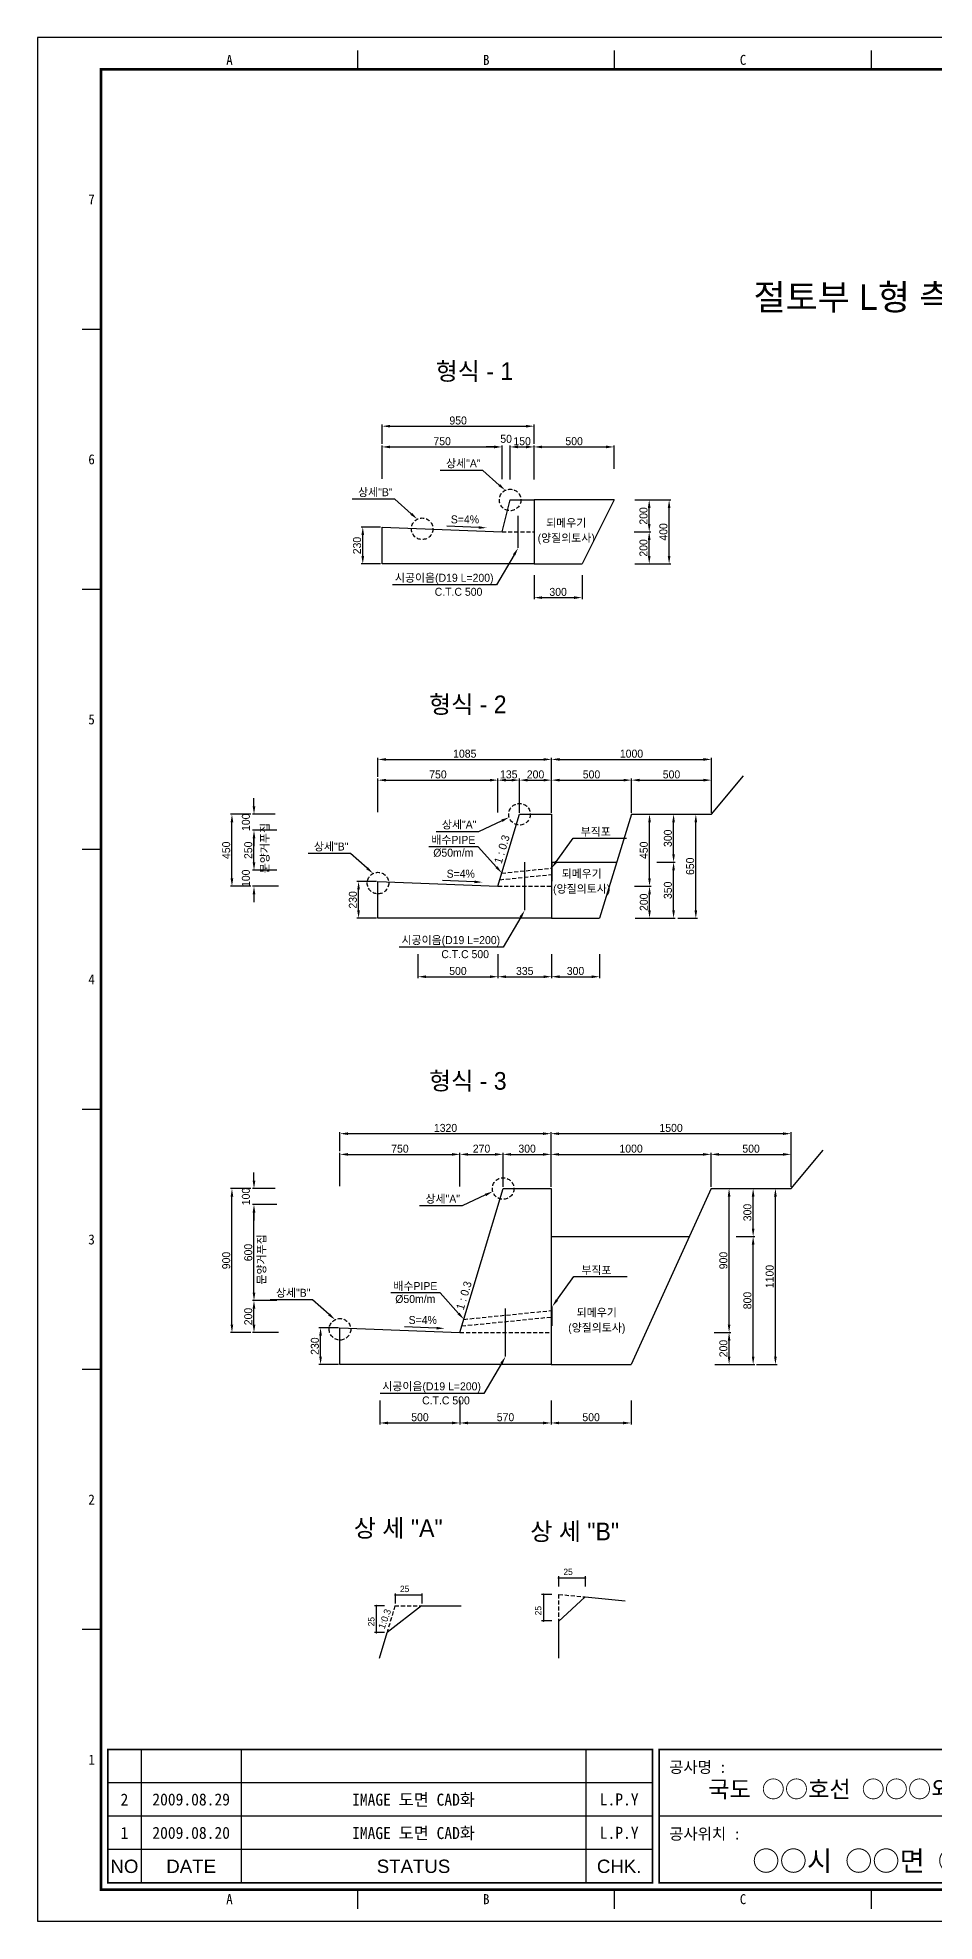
# Model space of a CAD drawing. Header units: millimetres. Extents: x 1057 to 1889, y -36 to 552.
# Drawn here: x 1057 to 1337, y -36 to 552 of the extents above; entities that cross this region are included whole.
import ezdxf
from ezdxf.enums import TextEntityAlignment as Align

# ---------------------------------------------------------------- set-up
doc = ezdxf.new("R2010")
doc.units = ezdxf.units.MM
doc.header["$LTSCALE"] = 0.2
doc.linetypes.add('HIDDEN', pattern=[9.525, 6.35, -3.175])
for name, color, linetype in [('CC-GSTR-0004', 4, 'Continuous'), ('CZ-DIMT-0002', 7, 'Continuous'), ('CZ-LIN2-0003', 3, 'Continuous'), ('CZ-LIN3-0005', 5, 'Continuous'), ('CZ-LINE-0001', 7, 'Continuous'), ('CZ-MACL-0006', 6, 'Continuous'), ('CZ-TEXT-BOX0', 7, 'Continuous'), ('TITLE', 7, 'Continuous')]:
    doc.layers.add(name, color=color, linetype=linetype)
doc.styles.add('견고딕', font='arial.ttf')
doc.styles.add('돋움', font='')
doc.styles.add('돋음체', font='')
doc.styles.get('돋움').set_extended_font_data('Dotum')
doc.styles.get('돋음체').set_extended_font_data('DotumChe')

msp = doc.modelspace()

# ---------------------------------------------------------------- linework, layer by layer
at = {"layer": 'CC-GSTR-0004'}
for p, q in [((1217.64, 288.55), (1217.64, 294.55)), ((1217.64, 149.67), (1217.64, 155.67))]:
    msp.add_line(p, q, dxfattribs=at)
at = {"layer": 'CZ-LIN2-0003'}
for p, q in [((1201.98, 397.71), (1204.48, 407.71)), ((1204.48, 407.71), (1211.98, 407.71)), ((1211.98, 407.71), (1211.98, 387.71)), ((1236.98, 407.71), (1211.98, 407.71)), ((1236.98, 407.71), (1226.98, 387.71)), ((1164.48, 387.71), (1164.48, 399.21)), ((1164.48, 399.21), (1201.98, 397.71)), ((1211.98, 387.71), (1164.48, 387.71)), ((1211.98, 387.71), (1226.98, 387.71)), ((1267.42, 309.49), (1277.42, 321.49)), ((1200.67, 286.99), (1207.42, 309.49)), ((1207.42, 309.49), (1217.42, 309.49)), ((1217.42, 309.49), (1217.42, 276.99)), ((1242.42, 309.49), (1232.42, 276.99)), ((1242.42, 309.49), (1267.42, 309.49)), ((1217.42, 294.49), (1237.81, 294.49)), ((1163.17, 288.49), (1200.67, 286.99)), ((1163.17, 276.99), (1163.17, 288.49)), ((1217.42, 276.99), (1163.17, 276.99)), ((1217.42, 276.99), (1232.42, 276.99)), ((1292.29, 192.55), (1302.29, 204.55)), ((1188.79, 147.55), (1202.29, 192.55)), ((1202.29, 192.55), (1217.29, 192.55)), ((1217.29, 192.55), (1217.29, 137.55)), ((1267.29, 192.55), (1242.29, 137.55)), ((1267.29, 192.55), (1292.29, 192.55)), ((1217.29, 177.55), (1260.48, 177.55)), ((1151.29, 137.55), (1151.29, 149.05)), ((1151.29, 149.05), (1188.79, 147.55)), ((1217.29, 137.55), (1151.29, 137.55)), ((1217.29, 137.55), (1242.29, 137.55)), ((1219.64, 57.22), (1227.98, 64.91)), ((1227.98, 64.91), (1240.4, 63.67)), ((1176.79, 62.16), (1166, 53.83)), ((1176.79, 62.16), (1189.22, 62.16)), ((1163.65, 45.75), (1166, 53.83)), ((1219.64, 57.22), (1219.64, 45.75))]:
    msp.add_line(p, q, dxfattribs=at)
at = {"layer": 'CZ-LIN3-0005', "linetype": 'HIDDEN'}
for p, q in [((1201.29, 289.05), (1217.42, 290.66)), ((1201.91, 291.11), (1217.42, 292.66)), ((1190.03, 151.67), (1217.29, 154.4)), ((1189.41, 149.61), (1217.29, 152.4))]:
    msp.add_line(p, q, dxfattribs=at)
at = {"layer": 'CZ-LINE-0001'}
for p, q in [((1164.48, 425.27), (1164.48, 431.25)), ((1166.98, 430.75), (1209.48, 430.75)), ((1211.98, 425.27), (1211.98, 431.25)), ((1164.48, 414.31), (1164.48, 424.77)), ((1166.98, 424.27), (1199.48, 424.27)), ((1199.48, 424.27), (1196.98, 424.27)), ((1201.98, 414.19), (1201.98, 424.77)), ((1201.98, 414.19), (1201.98, 424.77)), ((1204.48, 414.1), (1204.48, 424.77)), ((1204.48, 414.1), (1204.48, 424.77)), ((1206.98, 424.27), (1209.48, 424.27)), ((1206.98, 424.27), (1209.48, 424.27)), ((1211.98, 417.43), (1211.98, 424.77)), ((1211.98, 414.1), (1211.98, 424.77)), ((1214.48, 424.27), (1234.48, 424.27)), ((1236.98, 417.43), (1236.98, 424.77)), ((1243.49, 407.71), (1248.45, 407.71)), ((1248.45, 407.71), (1254.67, 407.71)), ((1247.95, 400.21), (1247.95, 405.21)), ((1254.17, 390.21), (1254.17, 405.21)), ((1163.98, 399.21), (1157.92, 399.21)), ((1158.42, 390.21), (1158.42, 396.71)), ((1243.24, 397.71), (1248.45, 397.71)), ((1243.24, 397.71), (1248.45, 397.71)), ((1247.95, 390.21), (1247.95, 395.21)), ((1163.98, 387.71), (1157.92, 387.71)), ((1211.98, 384.2), (1211.98, 376.69)), ((1226.98, 384.2), (1226.98, 376.69)), ((1243.49, 387.71), (1248.45, 387.71)), ((1248.5, 387.71), (1254.67, 387.71)), ((1214.48, 377.19), (1224.48, 377.19)), ((1163.17, 321.15), (1163.17, 327.13)), ((1165.67, 326.63), (1214.92, 326.63)), ((1217.42, 320.65), (1217.42, 327.13)), ((1217.42, 321.15), (1217.42, 327.13)), ((1219.92, 326.63), (1264.92, 326.63)), ((1267.42, 320.65), (1267.42, 327.13)), ((1163.17, 310.19), (1163.17, 320.65)), ((1165.67, 320.15), (1198.17, 320.15)), ((1200.67, 310.07), (1200.67, 320.65)), ((1200.67, 310.07), (1200.67, 320.65)), ((1203.17, 320.15), (1204.92, 320.15)), ((1207.42, 309.99), (1207.42, 320.65)), ((1207.42, 309.99), (1207.42, 320.65)), ((1209.92, 320.15), (1214.92, 320.15)), ((1217.42, 309.99), (1217.42, 320.65)), ((1217.42, 309.99), (1217.42, 320.65)), ((1219.92, 320.15), (1239.92, 320.15)), ((1242.42, 309.99), (1242.42, 320.65)), ((1242.42, 309.99), (1242.42, 320.65)), ((1244.92, 320.15), (1264.92, 320.15)), ((1267.42, 309.99), (1267.42, 320.65)), ((1124.42, 311.99), (1124.42, 314.49)), ((1123.42, 309.49), (1117.03, 309.49)), ((1117.53, 289.49), (1117.53, 306.99)), ((1131.04, 309.49), (1123.92, 309.49)), ((1243.59, 309.49), (1248.55, 309.49)), ((1248.05, 289.49), (1248.05, 306.99)), ((1254.92, 309.49), (1256.07, 309.49)), ((1255.57, 296.99), (1255.57, 306.99)), ((1257.31, 309.49), (1263.03, 309.49)), ((1262.53, 279.49), (1262.53, 306.99)), ((1131.54, 304.49), (1123.92, 304.49)), ((1131.54, 304.49), (1123.92, 304.49)), ((1124.42, 301.99), (1124.42, 299.49)), ((1124.42, 294.49), (1124.42, 301.99)), ((1124.42, 294.49), (1124.42, 296.99)), ((1250.3, 294.49), (1256.07, 294.49)), ((1250.3, 294.49), (1256.07, 294.49)), ((1131.54, 291.99), (1123.92, 291.99)), ((1131.54, 291.99), (1123.92, 291.99)), ((1162.67, 288.49), (1156.61, 288.49)), ((1255.57, 279.49), (1255.57, 291.99)), ((1123.42, 286.99), (1117.03, 286.99)), ((1132.04, 286.99), (1123.92, 286.99)), ((1124.42, 284.49), (1124.42, 281.99)), ((1157.11, 279.49), (1157.11, 285.99)), ((1243.34, 286.99), (1248.55, 286.99)), ((1243.34, 286.99), (1248.55, 286.99)), ((1248.05, 279.49), (1248.05, 284.49)), ((1162.67, 276.99), (1156.61, 276.99)), ((1243.59, 276.99), (1248.55, 276.99)), ((1244.92, 276.99), (1256.07, 276.99)), ((1256.86, 276.99), (1263.03, 276.99)), ((1175.67, 265.74), (1175.67, 258.23)), ((1200.67, 265.74), (1200.67, 258.23)), ((1200.67, 265.74), (1200.67, 258.23)), ((1217.42, 265.74), (1217.42, 258.23)), ((1217.42, 265.74), (1217.42, 258.23)), ((1232.42, 265.74), (1232.42, 258.23)), ((1178.17, 258.73), (1198.17, 258.73)), ((1203.17, 258.73), (1214.92, 258.73)), ((1219.92, 258.73), (1229.92, 258.73)), ((1151.29, 204.21), (1151.29, 210.19)), ((1153.79, 209.69), (1214.79, 209.69)), ((1217.29, 203.71), (1217.29, 210.19)), ((1217.29, 203.71), (1217.29, 210.19)), ((1219.79, 209.69), (1289.79, 209.69)), ((1292.29, 203.71), (1292.29, 210.19)), ((1151.29, 193.25), (1151.29, 203.71)), ((1153.79, 203.21), (1186.29, 203.21)), ((1188.79, 193.13), (1188.79, 203.71)), ((1188.79, 193.13), (1188.79, 203.71)), ((1191.29, 203.21), (1199.79, 203.21)), ((1202.29, 193.05), (1202.29, 203.71)), ((1202.29, 193.05), (1202.29, 203.71)), ((1204.79, 203.21), (1214.79, 203.21)), ((1217.29, 193.05), (1217.29, 203.71)), ((1217.29, 193.05), (1217.29, 203.71)), ((1219.79, 203.21), (1264.79, 203.21)), ((1267.29, 193.05), (1267.29, 203.71)), ((1267.29, 193.05), (1267.29, 203.71)), ((1269.79, 203.21), (1289.79, 203.21)), ((1292.29, 193.05), (1292.29, 203.71)), ((1124.42, 195.05), (1124.42, 197.55)), ((1123.42, 192.55), (1117.03, 192.55)), ((1117.53, 150.05), (1117.53, 190.05)), ((1131.04, 192.55), (1123.92, 192.55)), ((1268.46, 192.55), (1273.42, 192.55)), ((1272.92, 150.05), (1272.92, 190.05)), ((1273.92, 192.55), (1280.94, 192.55)), ((1280.44, 180.05), (1280.44, 190.05)), ((1281.44, 192.55), (1287.9, 192.55)), ((1287.4, 140.05), (1287.4, 190.05)), ((1131.54, 187.55), (1123.92, 187.55)), ((1131.54, 187.55), (1123.92, 187.55)), ((1124.42, 160.05), (1124.42, 185.05)), ((1124.42, 185.05), (1124.42, 182.55)), ((1275.17, 177.55), (1280.94, 177.55)), ((1275.17, 177.55), (1280.94, 177.55)), ((1280.44, 140.05), (1280.44, 175.05)), ((1131.54, 157.55), (1123.92, 157.55)), ((1131.54, 157.55), (1123.92, 157.55)), ((1124.42, 150.05), (1124.42, 155.05)), ((1123.42, 147.55), (1117.03, 147.55)), ((1132.04, 147.55), (1123.92, 147.55)), ((1150.79, 149.05), (1144.73, 149.05)), ((1268.21, 147.55), (1273.42, 147.55)), ((1268.21, 147.55), (1273.42, 147.55)), ((1145.23, 140.05), (1145.23, 146.55)), ((1272.92, 140.05), (1272.92, 145.05)), ((1150.79, 137.55), (1144.73, 137.55)), ((1268.46, 137.55), (1273.42, 137.55)), ((1269.79, 137.55), (1280.94, 137.55)), ((1281.44, 137.55), (1287.9, 137.55)), ((1163.79, 126.3), (1163.79, 118.79)), ((1188.79, 126.3), (1188.79, 118.79)), ((1188.79, 126.3), (1188.79, 118.79)), ((1217.29, 126.3), (1217.29, 118.79)), ((1217.29, 126.3), (1217.29, 118.79)), ((1242.29, 126.3), (1242.29, 118.79)), ((1166.29, 119.29), (1186.29, 119.29)), ((1191.29, 119.29), (1214.79, 119.29)), ((1219.79, 119.29), (1239.79, 119.29)), ((1219.64, 71.37), (1219.64, 68.21)), ((1219.64, 70.86), (1227.98, 70.86)), ((1227.98, 71.37), (1227.98, 68.21)), ((1168.55, 66.04), (1168.55, 62.89)), ((1168.55, 65.54), (1176.88, 65.54)), ((1176.88, 66.04), (1176.88, 62.89)), ((1217.47, 65.74), (1214.32, 65.74)), ((1214.9, 65.74), (1214.9, 57.41)), ((1165.22, 62.16), (1162.06, 62.16)), ((1162.65, 62.16), (1162.65, 53.83)), ((1165.22, 53.83), (1162.06, 53.83)), ((1217.47, 57.41), (1214.32, 57.41))]:
    msp.add_line(p, q, dxfattribs=at)
at = {"layer": 'CZ-LINE-0001', "linetype": 'HIDDEN'}
for p, q in [((1201.98, 397.71), (1211.98, 397.71)), ((1200.67, 286.99), (1217.42, 286.99)), ((1188.79, 147.55), (1217.29, 147.55)), ((1219.64, 65.74), (1219.64, 57.22)), ((1219.64, 65.74), (1227.98, 64.91)), ((1168.46, 62.16), (1166, 53.83)), ((1168.46, 62.16), (1176.79, 62.16))]:
    msp.add_line(p, q, dxfattribs=at)
at = {"layer": 'CZ-LINE-0001'}
for points in [[(1201.07, 412.37), (1195.93, 416.9), (1182.62, 416.9)], [(1173.57, 403.37), (1168.43, 407.9), (1155.12, 407.9)], [(1194.66, 399.09), (1184.66, 399.49)], [(1205.72, 390.55), (1200.23, 381.16), (1167.75, 381.16)], [(1201.92, 307.49), (1194.62, 304.04), (1181.31, 304.04)], [(1218.89, 294.68), (1224.23, 302.04), (1240.81, 302.04)], [(1159.76, 292.64), (1154.62, 297.18), (1141.31, 297.18)], [(1200.23, 292.96), (1194.45, 299.35), (1179.07, 299.35)], [(1193.35, 288.37), (1183.35, 288.77)], [(1207.78, 277.33), (1202.29, 267.93), (1169.82, 267.93)], [(1196.79, 190.55), (1189.49, 187.1), (1176.19, 187.1)], [(1219.1, 157.69), (1224.44, 165.05), (1241.03, 165.05)], [(1188.35, 153.52), (1182.57, 159.91), (1167.19, 159.91)], [(1147.89, 153.2), (1142.74, 157.74), (1129.44, 157.74)], [(1181.47, 148.93), (1171.47, 149.33)], [(1201.78, 137.89), (1196.29, 128.49), (1163.82, 128.49)]]:
    msp.add_lwpolyline(points, dxfattribs=at)
at = {"layer": 'CZ-LINE-0001', "linetype": 'HIDDEN'}
for centre in [(1204.48, 407.71), (1176.98, 398.71), (1207.42, 309.49), (1163.17, 287.99), (1202.29, 192.55), (1151.29, 148.55)]:
    msp.add_circle(centre, 3.37, dxfattribs=at)
at = {"layer": 'CZ-LINE-0001'}
for centre, start, end in [((1219.64, 70.86), 0, 180), ((1219.64, 70.86), 180, 0), ((1227.98, 70.86), 0, 180), ((1227.98, 70.86), 180, 0), ((1168.55, 65.54), 0, 180), ((1168.55, 65.54), 180, 0), ((1176.88, 65.54), 0, 180), ((1176.88, 65.54), 180, 0), ((1214.9, 65.74), 0, 180), ((1214.9, 65.74), 180, 0), ((1162.65, 62.16), 0, 180), ((1162.65, 62.16), 180, 0), ((1162.65, 53.83), 0, 180), ((1162.65, 53.83), 180, 0), ((1214.9, 57.41), 0, 180), ((1214.9, 57.41), 180, 0)]:
    msp.add_arc(centre, 0.133, start, end, dxfattribs=at)
for points in [[(1166.98, 431.16), (1166.98, 430.33), (1164.48, 430.75)], [(1209.48, 431.16), (1209.48, 430.33), (1211.98, 430.75)], [(1166.98, 424.69), (1166.98, 423.85), (1164.48, 424.27)], [(1199.48, 424.69), (1199.48, 423.85), (1201.98, 424.27)], [(1199.48, 424.69), (1199.48, 423.85), (1201.98, 424.27)], [(1206.98, 424.69), (1206.98, 423.85), (1204.48, 424.27)], [(1206.98, 424.69), (1206.98, 423.85), (1204.48, 424.27)], [(1209.48, 424.69), (1209.48, 423.85), (1211.98, 424.27)], [(1214.48, 424.69), (1214.48, 423.85), (1211.98, 424.27)], [(1234.48, 424.69), (1234.48, 423.85), (1236.98, 424.27)], [(1201.35, 412.68), (1202.95, 410.72), (1200.8, 412.06)], [(1247.53, 405.21), (1248.37, 405.21), (1247.95, 407.71)], [(1253.75, 405.21), (1254.59, 405.21), (1254.17, 407.71)], [(1173.85, 403.68), (1175.45, 401.72), (1173.3, 403.06)], [(1158, 396.71), (1158.84, 396.71), (1158.42, 399.21)], [(1194.68, 399.51), (1197.16, 398.99), (1194.64, 398.68)], [(1247.53, 400.21), (1248.37, 400.21), (1247.95, 397.71)], [(1247.53, 395.21), (1248.37, 395.21), (1247.95, 397.71)], [(1158, 390.21), (1158.84, 390.21), (1158.42, 387.71)], [(1205.36, 390.76), (1206.98, 392.71), (1206.08, 390.34)], [(1247.53, 390.21), (1248.37, 390.21), (1247.95, 387.71)], [(1253.75, 390.21), (1254.59, 390.21), (1254.17, 387.71)], [(1214.48, 377.6), (1214.48, 376.77), (1211.98, 377.19)], [(1224.48, 377.6), (1224.48, 376.77), (1226.98, 377.19)], [(1165.67, 327.04), (1165.67, 326.21), (1163.17, 326.63)], [(1214.92, 327.04), (1214.92, 326.21), (1217.42, 326.63)], [(1219.92, 327.04), (1219.92, 326.21), (1217.42, 326.63)], [(1264.92, 327.04), (1264.92, 326.21), (1267.42, 326.63)], [(1165.67, 320.57), (1165.67, 319.74), (1163.17, 320.15)], [(1198.17, 320.57), (1198.17, 319.74), (1200.67, 320.15)], [(1203.17, 320.57), (1203.17, 319.74), (1200.67, 320.15)], [(1204.92, 320.57), (1204.92, 319.74), (1207.42, 320.15)], [(1209.92, 320.57), (1209.92, 319.74), (1207.42, 320.15)], [(1214.92, 320.57), (1214.92, 319.74), (1217.42, 320.15)], [(1219.92, 320.57), (1219.92, 319.74), (1217.42, 320.15)], [(1239.92, 320.57), (1239.92, 319.74), (1242.42, 320.15)], [(1244.92, 320.57), (1244.92, 319.74), (1242.42, 320.15)], [(1264.92, 320.57), (1264.92, 319.74), (1267.42, 320.15)], [(1124, 311.99), (1124.84, 311.99), (1124.42, 309.49)], [(1117.11, 306.99), (1117.94, 306.99), (1117.53, 309.49)], [(1201.74, 307.86), (1204.18, 308.55), (1202.1, 307.11)], [(1247.64, 306.99), (1248.47, 306.99), (1248.05, 309.49)], [(1255.15, 306.99), (1255.98, 306.99), (1255.57, 309.49)], [(1262.11, 306.99), (1262.94, 306.99), (1262.53, 309.49)], [(1124, 301.99), (1124.84, 301.99), (1124.42, 304.49)], [(1124, 301.99), (1124.84, 301.99), (1124.42, 304.49)], [(1124, 294.49), (1124.84, 294.49), (1124.42, 291.99)], [(1124, 294.49), (1124.84, 294.49), (1124.42, 291.99)], [(1219.23, 294.44), (1217.42, 292.66), (1218.55, 294.93)], [(1255.15, 296.99), (1255.98, 296.99), (1255.57, 294.49)], [(1255.15, 291.99), (1255.98, 291.99), (1255.57, 294.49)], [(1117.11, 289.49), (1117.94, 289.49), (1117.53, 286.99)], [(1156.69, 285.99), (1157.53, 285.99), (1157.11, 288.49)], [(1160.04, 292.96), (1161.64, 290.99), (1159.49, 292.33)], [(1193.37, 288.78), (1195.85, 288.27), (1193.33, 287.95)], [(1200.54, 293.24), (1201.91, 291.11), (1199.92, 292.68)], [(1247.64, 289.49), (1248.47, 289.49), (1248.05, 286.99)], [(1124, 284.49), (1124.84, 284.49), (1124.42, 286.99)], [(1247.64, 284.49), (1248.47, 284.49), (1248.05, 286.99)], [(1156.69, 279.49), (1157.53, 279.49), (1157.11, 276.99)], [(1207.42, 277.54), (1209.05, 279.49), (1208.14, 277.12)], [(1247.64, 279.49), (1248.47, 279.49), (1248.05, 276.99)], [(1255.15, 279.49), (1255.98, 279.49), (1255.57, 276.99)], [(1262.11, 279.49), (1262.94, 279.49), (1262.53, 276.99)], [(1178.17, 259.15), (1178.17, 258.31), (1175.67, 258.73)], [(1198.17, 259.15), (1198.17, 258.31), (1200.67, 258.73)], [(1203.17, 259.15), (1203.17, 258.31), (1200.67, 258.73)], [(1214.92, 259.15), (1214.92, 258.31), (1217.42, 258.73)], [(1219.92, 259.15), (1219.92, 258.31), (1217.42, 258.73)], [(1229.92, 259.15), (1229.92, 258.31), (1232.42, 258.73)], [(1153.79, 210.1), (1153.79, 209.27), (1151.29, 209.69)], [(1214.79, 210.1), (1214.79, 209.27), (1217.29, 209.69)], [(1219.79, 210.1), (1219.79, 209.27), (1217.29, 209.69)], [(1289.79, 210.1), (1289.79, 209.27), (1292.29, 209.69)], [(1153.79, 203.63), (1153.79, 202.8), (1151.29, 203.21)], [(1186.29, 203.63), (1186.29, 202.8), (1188.79, 203.21)], [(1191.29, 203.63), (1191.29, 202.8), (1188.79, 203.21)], [(1199.79, 203.63), (1199.79, 202.8), (1202.29, 203.21)], [(1204.79, 203.63), (1204.79, 202.8), (1202.29, 203.21)], [(1214.79, 203.63), (1214.79, 202.8), (1217.29, 203.21)], [(1219.79, 203.63), (1219.79, 202.8), (1217.29, 203.21)], [(1264.79, 203.63), (1264.79, 202.8), (1267.29, 203.21)], [(1269.79, 203.63), (1269.79, 202.8), (1267.29, 203.21)], [(1289.79, 203.63), (1289.79, 202.8), (1292.29, 203.21)], [(1124, 195.05), (1124.84, 195.05), (1124.42, 192.55)], [(1117.11, 190.05), (1117.94, 190.05), (1117.53, 192.55)], [(1196.61, 190.92), (1199.05, 191.61), (1196.97, 190.17)], [(1272.51, 190.05), (1273.34, 190.05), (1272.92, 192.55)], [(1280.02, 190.05), (1280.86, 190.05), (1280.44, 192.55)], [(1286.98, 190.05), (1287.82, 190.05), (1287.4, 192.55)], [(1124, 185.05), (1124.84, 185.05), (1124.42, 187.55)], [(1124, 185.05), (1124.84, 185.05), (1124.42, 187.55)], [(1280.02, 180.05), (1280.86, 180.05), (1280.44, 177.55)], [(1280.02, 175.05), (1280.86, 175.05), (1280.44, 177.55)], [(1124, 160.05), (1124.84, 160.05), (1124.42, 157.55)], [(1124, 155.05), (1124.84, 155.05), (1124.42, 157.55)], [(1148.16, 153.52), (1149.76, 151.55), (1147.61, 152.89)], [(1188.66, 153.8), (1190.03, 151.67), (1188.04, 153.24)], [(1219.44, 157.45), (1217.64, 155.67), (1218.77, 157.94)], [(1117.11, 150.05), (1117.94, 150.05), (1117.53, 147.55)], [(1124, 150.05), (1124.84, 150.05), (1124.42, 147.55)], [(1144.81, 146.55), (1145.65, 146.55), (1145.23, 149.05)], [(1181.49, 149.34), (1183.97, 148.83), (1181.46, 148.51)], [(1272.51, 150.05), (1273.34, 150.05), (1272.92, 147.55)], [(1272.51, 145.05), (1273.34, 145.05), (1272.92, 147.55)], [(1144.81, 140.05), (1145.65, 140.05), (1145.23, 137.55)], [(1201.42, 138.1), (1203.04, 140.05), (1202.14, 137.68)], [(1272.51, 140.05), (1273.34, 140.05), (1272.92, 137.55)], [(1280.02, 140.05), (1280.86, 140.05), (1280.44, 137.55)], [(1286.98, 140.05), (1287.82, 140.05), (1287.4, 137.55)], [(1166.29, 119.71), (1166.29, 118.87), (1163.79, 119.29)], [(1186.29, 119.71), (1186.29, 118.87), (1188.79, 119.29)], [(1191.29, 119.71), (1191.29, 118.87), (1188.79, 119.29)], [(1214.79, 119.71), (1214.79, 118.87), (1217.29, 119.29)], [(1219.79, 119.71), (1219.79, 118.87), (1217.29, 119.29)], [(1239.79, 119.71), (1239.79, 118.87), (1242.29, 119.29)]]:
    msp.add_solid(points, dxfattribs=at)
at = {"layer": 'CZ-MACL-0006'}
for p, q in [((1206.98, 392.71), (1206.98, 402.71)), ((1209.05, 279.49), (1209.05, 294.49)), ((1203.04, 140.05), (1203.04, 155.05))]:
    msp.add_line(p, q, dxfattribs=at)
at = {"layer": 'TITLE', "color": 7, "linetype": 'Continuous'}
for p, q in [((1156.88, 542.25), (1156.88, 548.19)), ((1237.15, 542.25), (1237.15, 548.19)), ((1317.41, 542.25), (1317.41, 548.19)), ((1076.62, 460.99), (1070.67, 460.99)), ((1076.62, 379.74), (1070.67, 379.74)), ((1076.62, 298.48), (1070.67, 298.48)), ((1076.62, 217.23), (1070.67, 217.23)), ((1076.62, 135.97), (1070.67, 135.97)), ((1076.62, 54.72), (1070.67, 54.72)), ((1156.88, -32.48), (1156.88, -26.54)), ((1237.15, -32.48), (1237.15, -26.54)), ((1317.41, -32.48), (1317.41, -26.54))]:
    msp.add_line(p, q, dxfattribs=at)
at = {"layer": 'TITLE', "ltscale": 150}
for p, q in [((1089.14, 17.27), (1089.14, -24.45)), ((1120.43, 17.27), (1120.43, -24.45)), ((1228.12, 17.27), (1228.12, -24.45)), ((1248.99, 6.84), (1078.71, 6.84)), ((1248.99, -3.59), (1078.71, -3.59)), ((1421.35, -3.59), (1251.07, -3.59)), ((1248.99, -14.02), (1078.71, -14.02))]:
    msp.add_line(p, q, dxfattribs=at)
at = {"layer": 'TITLE'}
msp.add_lwpolyline([(1056.8, -36.43), (1889.15, -36.43), (1889.15, 552.16), (1056.8, 552.16)], close=True, dxfattribs=at)
at = {"layer": 'TITLE', "linetype": 'Continuous', "const_width": 0.793}
msp.add_lwpolyline([(1076.62, -26.54), (1076.62, 542.25), (1879.26, 542.25), (1879.26, -26.54)], close=True, dxfattribs=at)
at = {"layer": 'TITLE', "ltscale": 150, "const_width": 0.522}
for points in [[(1078.71, 17.27), (1248.99, 17.27), (1248.99, -24.45), (1078.71, -24.45)], [(1251.07, 17.27), (1421.35, 17.27), (1421.35, -24.45), (1251.07, -24.45)]]:
    msp.add_lwpolyline(points, close=True, dxfattribs=at)

# ---------------------------------------------------------------- texts
at = {"layer": 'CZ-DIMT-0002', "style": '돋움'}
for s, p in [('상세"A"', (1189.85, 419.13)), ('상세"B"', (1162.35, 410.13)), ('S=4%', (1190.36, 401.63)), ('되메우기', (1222.02, 400.53)), ('(양질의토사)', (1222.02, 395.83)), ('시공이음(D19 L=200)', (1183.88, 383.39)), ('C.T.C 500', (1188.35, 379.01)), ('상세"A"', (1188.54, 306.27)), ('상세"B"', (1148.54, 299.41)), ('배수PIPE', (1186.73, 301.5)), ('부직포', (1231.24, 304.02)), ('Ø50m/m', (1186.73, 297.48)), ('S=4%', (1189.05, 290.91)), ('되메우기', (1226.84, 290.91)), ('(양질의토사)', (1226.84, 286.2)), ('시공이음(D19 L=200)', (1185.94, 270.17)), ('C.T.C 500', (1190.42, 265.78)), ('상세"A"', (1183.42, 189.33)), ('부직포', (1231.46, 167.03)), ('상세"B"', (1136.67, 159.97)), ('배수PIPE', (1174.85, 162.06)), ('Ø50m/m', (1174.85, 158.04)), ('되메우기', (1231.56, 153.78)), ('S=4%', (1177.17, 151.47)), ('(양질의토사)', (1231.56, 149.08)), ('시공이음(D19 L=200)', (1179.94, 130.73)), ('C.T.C 500', (1184.42, 126.34))]:
    msp.add_text(s, height=2.5, dxfattribs=at).set_placement(p, align=Align.MIDDLE_CENTER)
for s, rotation, p in [('문양거푸집', 90, (1127.79, 298.91)), ('1 : 0.3', 73.30076, (1201.91, 298.56)), ('문양거푸집', 90, (1126.78, 170.39)), ('1 : 0.3', 73.30076, (1190.03, 159.12))]:
    msp.add_text(s, height=2.5, rotation=rotation, dxfattribs=at).set_placement(p, align=Align.MIDDLE_CENTER)
for p in [(1221.14, 71.76), (1170.05, 66.44)]:
    msp.add_text('25', height=2, dxfattribs=at).set_placement(p)
for s, height, rotation, p in [('1:0.3', 2.167, 70.182, (1165.21, 54.72)), ('25', 2, 90, (1214.26, 59.19)), ('25', 2, 90, (1162.08, 55.74))]:
    msp.add_text(s, height=height, rotation=rotation, dxfattribs=at).set_placement(p)
at = {"layer": 'CZ-LINE-0001', "char_height": 2.5, "attachment_point": 5, "style": '돋움'}
for s, insert in [('\\A1;950', (1188.23, 432.52)), ('\\A1;750', (1183.23, 426.05)), ('\\A1;50', (1203.23, 426.8)), ('\\A1;150', (1208.23, 426.05)), ('\\A1;500', (1224.48, 426.05)), ('\\A1;300', (1219.48, 378.96)), ('\\A1;1085', (1190.3, 328.41)), ('\\A1;1000', (1242.42, 328.41)), ('\\A1;750', (1181.92, 321.93)), ('\\A1;135', (1204.05, 321.94)), ('\\A1;200', (1212.42, 321.93)), ('\\A1;500', (1229.92, 321.93)), ('\\A1;500', (1254.92, 321.93)), ('\\A1;500', (1188.17, 260.51)), ('\\A1;335', (1209.05, 260.51)), ('\\A1;300', (1224.92, 260.51)), ('\\A1;1320', (1184.29, 211.47)), ('\\A1;1500', (1254.79, 211.47)), ('\\A1;750', (1170.04, 204.99)), ('\\A1;270', (1195.54, 204.99)), ('\\A1;300', (1209.79, 204.99)), ('\\A1;1000', (1242.29, 205)), ('\\A1;500', (1279.79, 204.99)), ('\\A1;500', (1176.29, 121.07)), ('\\A1;570', (1203.04, 121.07)), ('\\A1;500', (1229.79, 121.07))]:
    msp.add_mtext(s, dxfattribs=dict(at, insert=insert))
at = {"layer": 'CZ-LINE-0001', "char_height": 2.5, "attachment_point": 5, "rotation": 90, "style": '돋움'}
for s, insert in [('\\A1;200', (1246.17, 402.71)), ('\\A1;400', (1252.39, 397.71)), ('\\A1;230', (1156.64, 393.46)), ('\\A1;200', (1246.17, 392.71)), ('\\A1;100', (1121.89, 306.99)), ('\\A1;450', (1115.74, 298.24)), ('\\A1;250', (1122.64, 298.24)), ('\\A1;450', (1246.27, 298.24)), ('\\A1;300', (1253.79, 301.99)), ('\\A1;650', (1260.75, 293.24)), ('\\A1;100', (1121.89, 289.49)), ('\\A1;230', (1155.33, 282.74)), ('\\A1;200', (1246.27, 281.99)), ('\\A1;350', (1253.79, 285.74)), ('\\A1;100', (1121.89, 190.05)), ('\\A1;300', (1278.66, 185.05)), ('\\A1;900', (1115.75, 170.05)), ('\\A1;600', (1122.64, 172.55)), ('\\A1;900', (1271.15, 170.05)), ('\\A1;1100', (1285.62, 165.05)), ('\\A1;800', (1278.66, 157.55)), ('\\A1;200', (1122.64, 152.55)), ('\\A1;230', (1143.45, 143.3)), ('\\A1;200', (1271.15, 142.55))]:
    msp.add_mtext(s, dxfattribs=dict(at, insert=insert))
at = {"layer": 'CZ-TEXT-BOX0', "style": '돋움'}
for s, height, p in [('절토부 L형 측구', 8, (1280.55, 467.08)), ('형식 - 1', 5.514, (1181.19, 445.17)), ('형식 - 2', 5.514, (1179.12, 341.08)), ('형식 - 3', 5.514, (1179.12, 223.42)), ('상 세 "A"', 5.514, (1155.61, 83.68)), ('상 세 "B"', 5.514, (1210.76, 82.63))]:
    msp.add_text(s, height=height, dxfattribs=at).set_placement(p)
at = {"layer": 'TITLE', "color": 3, "linetype": 'Continuous', "style": '돋음체'}
for s, p in [('A', (1116.75, 545.22)), ('B', (1197.01, 545.22)), ('C', (1277.28, 545.22)), ('7', (1073.65, 501.63)), ('6', (1073.65, 420.38)), ('5', (1073.65, 339.12)), ('4', (1073.65, 257.87)), ('3', (1073.65, 176.61)), ('2', (1073.65, 95.36)), ('1', (1073.65, 14.1)), ('A', (1116.75, -29.51)), ('B', (1197.01, -29.51)), ('C', (1277.28, -29.51))]:
    msp.add_text(s, height=3.13, dxfattribs=at).set_placement(p, align=Align.MIDDLE)
at = {"layer": 'TITLE', "style": '돋음체'}
for s, p in [('공사명 : ', (1254.2, 9.97)), ('공사위치 :', (1254.2, -10.89))]:
    msp.add_text(s, height=3.546, dxfattribs=at).set_placement(p)
at = {"layer": 'TITLE', "color": 7, "linetype": 'Continuous', "style": '돋음체'}
for s, height, p in [('국도 ○○호선 ○○○외 ○인 도로점용시설공사', 5.3084, (1341.58, 4.92)), ('○○시 ○○면 ○○리○○-○번지', 6.2583, (1344.32, -17.49))]:
    msp.add_text(s, height=height, dxfattribs=at).set_placement(p, align=Align.MIDDLE)
at = {"layer": 'TITLE', "color": 1, "linetype": 'Continuous', "style": '돋음체'}
msp.add_text('2', height=3.75, dxfattribs=at).set_placement((1083.92, 1.62), align=Align.MIDDLE)
at = {"layer": 'TITLE', "linetype": 'Continuous'}
for s, height, style, p in [('2009.08.29', 3.755, '돋음체', (1104.78, 1.62)), ('L.P.Y', 3.755, '돋음체', (1238.56, 1.62)), ('1', 3.75, '돋음체', (1083.92, -8.81)), ('2009.08.20', 3.755, '돋음체', (1104.78, -8.81)), ('L.P.Y', 3.755, '돋음체', (1238.56, -8.81)), ('NO', 4.172, '견고딕', (1083.92, -19.24)), ('DATE', 4.172, '견고딕', (1104.78, -19.24)), ('STATUS', 4.172, '견고딕', (1174.28, -19.24)), ('CHK.', 4.172, '견고딕', (1238.56, -19.24))]:
    msp.add_text(s, height=height, dxfattribs=dict(at, style=style)).set_placement(p, align=Align.MIDDLE)
at = {"layer": 'TITLE', "style": '돋음체'}
for p in [(1174.28, 1.62), (1174.28, -8.81)]:
    msp.add_text('IMAGE 도면 CAD화', height=3.755, dxfattribs=at).set_placement(p, align=Align.MIDDLE)

doc.saveas('drawing.dxf')
